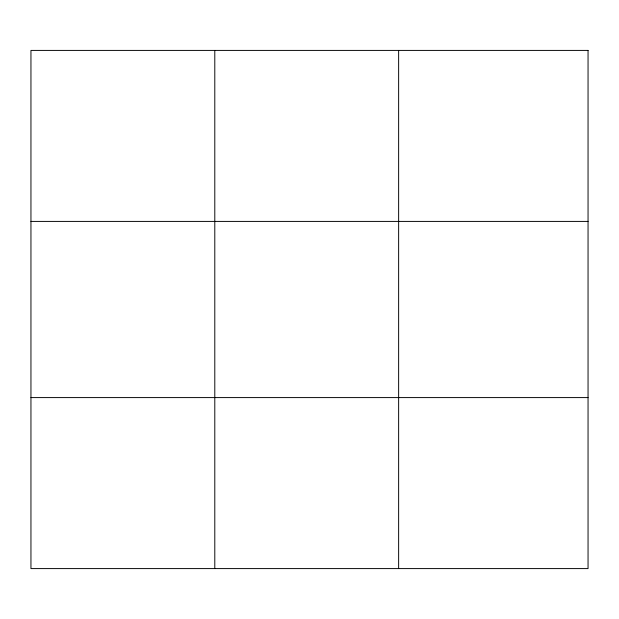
<?xml version="1.0" encoding="UTF-8"?>
<svg xmlns="http://www.w3.org/2000/svg" width="619" height="619" viewBox="0 0 619 619"><rect width="100%" height="100%" fill="white"/><g stroke="black" fill="none" stroke-linecap="round" stroke-linejoin="round"><path stroke-width="0.93" d="M214.793 568.59L214.793 50.41M398.636 568.59L398.636 50.41M30.95 221.409L588.05 221.409M30.95 397.591L588.05 397.591M588.05 50.41L588.05 568.59L30.95 568.59L30.95 50.41L588.05 50.41"/></g></svg>
